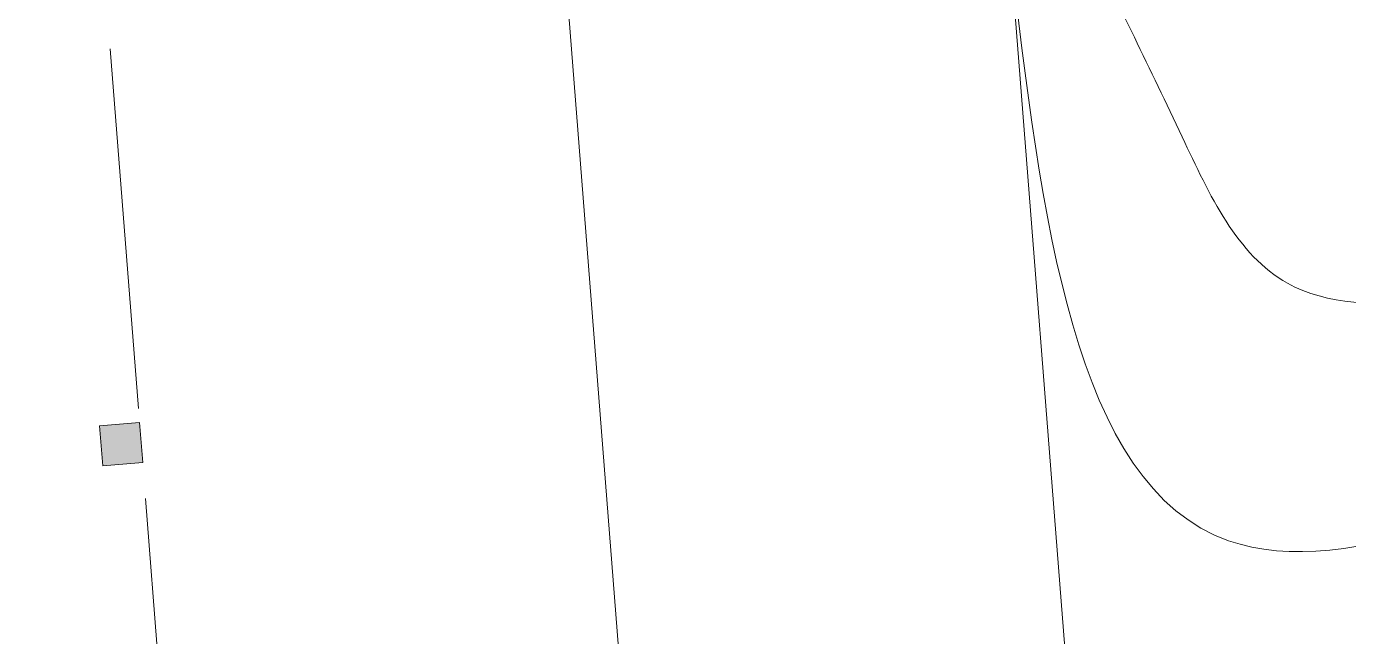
# Model space of a CAD drawing. Header units: metres. Extents: x -48 to 2360, y -1392 to 453.
# Drawn here: x 411.35 to 424.53, y -1242.86 to -1236.78 of the extents above; entities that cross this region are included whole.
import ezdxf

# ---------------------------------------------------------------- set-up
doc = ezdxf.new("R2010")
doc.units = ezdxf.units.M
doc.linetypes.add('ACAD_ISO02W100', pattern=[15, 12, -3])
doc.layers.add('caminos', color=213, linetype='Continuous', lineweight=9, transparency=0.5)
doc.layers.add('JARDINERAS', color=93, linetype='Continuous', lineweight=5, transparency=0.4)
doc.layers.add('MUROS', color=31, linetype='Continuous', lineweight=9)
doc.layers.add('proyecciones nuevas', color=170, linetype='ACAD_ISO02W100', lineweight=13)

msp = doc.modelspace()

# ---------------------------------------------------------------- hatches: boundary and pattern name
at = {"layer": 'MUROS', "ltscale": 7, "transparency": 33554687}
h = msp.add_hatch(color=256, dxfattribs=at)
h.dxf.hatch_style = 1
h.paths.add_polyline_path([(411.318, -1225.972), (410.92, -1226.004), (410.951, -1226.402), (411.35, -1226.371)])
h.paths.add_polyline_path([(411.898, -1233.349), (411.499, -1233.381), (411.531, -1233.78), (411.929, -1233.748)])
h.paths.add_polyline_path([(412.478, -1240.727), (412.079, -1240.758), (412.11, -1241.157), (412.509, -1241.126)])
h.paths.add_polyline_path([(413.057, -1248.104), (412.659, -1248.135), (412.69, -1248.534), (413.089, -1248.503)])

# ---------------------------------------------------------------- linework, layer by layer
at = {"layer": 'caminos', "transparency": 33554559}
for p, q in [((421.156, -1235.99), (421.834, -1244.615)), ((416.733, -1236.338), (417.545, -1246.668))]:
    msp.add_line(p, q, dxfattribs=at)
at = {"layer": 'caminos', "ltscale": 7, "transparency": 33554559}
msp.add_spline([(421.834, -1244.615), (428.696, -1241.755), (437.49, -1239.264), (447.194, -1237.373)], degree=3, dxfattribs=at)
at = {"layer": 'JARDINERAS', "transparency": 33554585}
for points in [[(392.135, -1216.027), (395.952, -1218.043), (399.738, -1218.641), (405.354, -1221.308), (408.799, -1222.721), (414.681, -1224.513), (429.764, -1230.215), (438.49, -1233.215), (447.259, -1237.183)], [(421.156, -1235.99), (423.337, -1241.905), (427.94, -1240.48), (431.684, -1238.051), (437.323, -1238.155), (447.194, -1237.373)]]:
    msp.add_spline(points, degree=3, dxfattribs=at)
at = {"layer": 'JARDINERAS', "ltscale": 7, "transparency": 33554585}
msp.add_open_spline([(421.929, -1235.93), (422.239, -1236.555), (422.818, -1237.741), (423.638, -1239.528), (426.761, -1239.642), (428.784, -1236.487), (433.29, -1235.734), (437.271, -1236.865), (440.271, -1236.787), (440.441, -1236.62)], degree=3, knots=[1.705189, 1.705189, 1.705189, 1.705189, 3.825934, 5.623077, 7.02159, 12.141109, 15.37054, 20.029451, 24.40321, 24.40321, 24.40321, 24.40321], dxfattribs=at)
at = {"layer": 'MUROS', "ltscale": 7, "transparency": 33554687}
msp.add_lwpolyline([(412.079, -1240.758), (412.11, -1241.157), (412.509, -1241.126), (412.478, -1240.727), (412.079, -1240.758)], dxfattribs=at)
at = {"layer": 'proyecciones nuevas', "ltscale": 0.3, "transparency": 33554559}
msp.add_lwpolyline([(411.318, -1225.972), (393.029, -1227.409), (395.379, -1257.317), (395.379, -1257.317), (413.668, -1255.88), (412.819, -1245.073), (412.11, -1236.049), (411.542, -1228.813)], close=True, dxfattribs=at)

doc.saveas('drawing.dxf')
